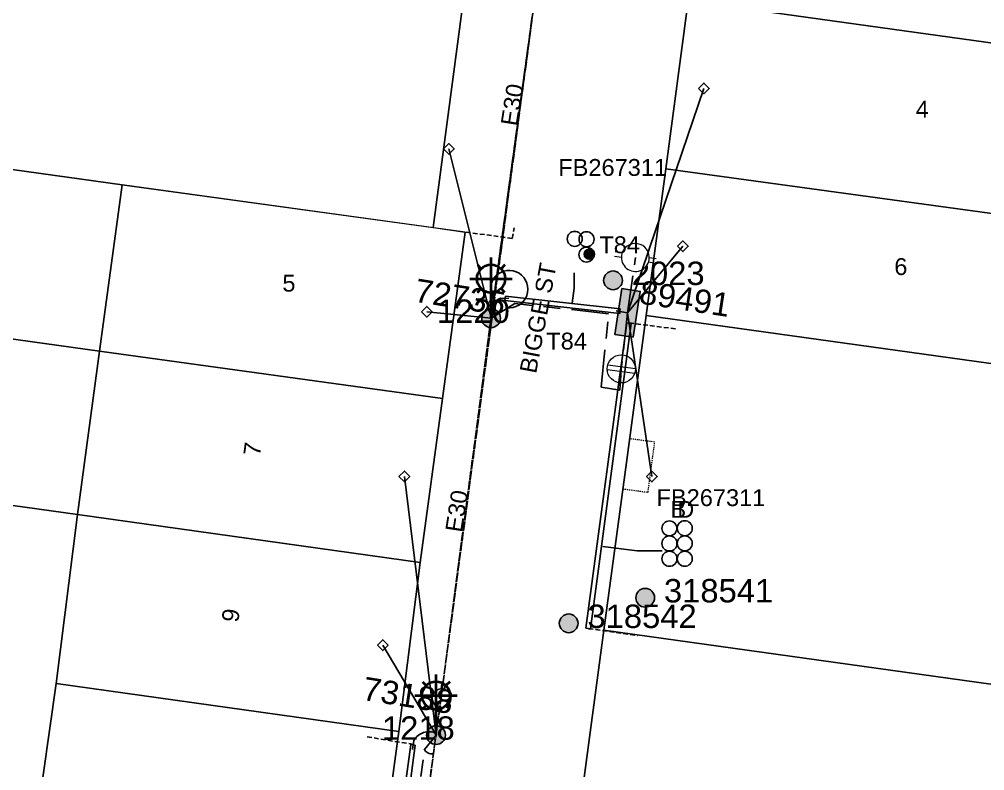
# Model space of a CAD drawing. Header units: metres. Extents: x 307881 to 309377, y 6244646 to 6245709.
# Drawn here: x 308426.6 to 308529.6, y 6245285.4 to 6245365.6 of the extents above; entities that cross this region are included whole.
import ezdxf
from ezdxf.enums import TextEntityAlignment as Align

# ---------------------------------------------------------------- set-up
doc = ezdxf.new("R2010")
doc.units = ezdxf.units.M
for name, pattern in [('Cable Exist OH', [1, 1, 0]), ('Cable Exist UG', [8.2, 4, -1.2, 1.8, -1.2]), ('DASHED', [0.75, 0.5, -0.25]), ('HIDDEN', [0.375, 0.25, -0.125]), ('HIDDEN2', [0.1875, 0.125, -0.0625])]:
    doc.linetypes.add(name, pattern=pattern)
doc.layers.get('0').update_dxf_attribs({"color": 6})
for name, color, linetype in [('_User Miscellaneous7', 7, 'Continuous'), ('Duct_SP_EXT', 7, 'Continuous'), ('Equip_LV_EXT', 7, 'Continuous'), ('Equip_SP_LV_EXT', 7, 'Continuous'), ('Equip_SP_SL_EXT', 7, 'Continuous'), ('Mains_HV_EXT', 7, 'Continuous'), ('Mains_LV_EXT', 7, 'Continuous'), ('Mains_SL_EXT', 7, 'Continuous'), ('Services_SP_EXT', 7, 'Continuous'), ('SupportsOH_SP_TR_HV_LV_SL_EXT', 7, 'Continuous'), ('SupportsUG_SP_LV_EXT', 7, 'Continuous'), ('Trench_SP_EXT', 7, 'Continuous')]:
    doc.layers.add(name, color=color, linetype=linetype)
for name, color, linetype, lineweight in [('Cadastre Buildings_SP_EXT', 9, 'Continuous', 5), ('Cadastre Land Parcels_SP_EXT', 9, 'Continuous', 5), ('Cadastre Other Property_SP_EXT', 9, 'HIDDEN', 5), ('Cadastre Roads_SP_EXT', 9, 'Continuous', 5)]:
    doc.layers.add(name, color=color, linetype=linetype, lineweight=lineweight)
doc.layers.add('UNKNOWN_FEATURES', color=1, linetype='DASHED', plot=False)
doc.styles.add('iecARIAL', font='arial.ttf', dxfattribs={"height": 2})
doc.styles.add('POLE_LABEL', font='arial.ttf')
doc.styles.get("Standard").update_dxf_attribs({"font": 'arial.ttf'})

# ---------------------------------------------------------------- blocks, each defined once
blk = doc.blocks.new('PILLAR_EXT')
blk.add_hatch(color=256).paths.add_polyline_path([(-2.475, 0.99), (-2.475, -0.99), (2.475, -0.99), (2.475, 0.99)])
blk.add_lwpolyline([(-2.475, -0.99), (2.475, -0.99), (2.475, 0.99), (-2.475, 0.99)], close=True)
at = {"style": 'iecARIAL', "flags": 8}
blk.add_attdef('ASSET_NUM', (1.5, 3.5), '', height=2.5, dxfattribs=at)
for tag, p, flags in [('OWNED_BY', (0, -0.2), 9), ('STATE', (0, -0.4), 9), ('SUPPORT_TYPE', (0, -0.6), 9), ('USAGE', (0, -0.8), 9), ('LEGEND', (0, -1), 9), ('LOCATION', (0, -1.2), 9), ('STREETNAME', (0, -1.8), 9), ('SUBURB', (0, -2), 1), ('NOTES', (0, -1.4), 9), ('PARENT', (0, -1.6), 9)]:
    blk.add_attdef(tag, p, '', height=0.2, dxfattribs=dict(flags=flags))
blk = doc.blocks.new('DUCT_EXT')
blk.add_circle((0, 0.8), 0.8)
at = {"flags": 1}
blk.add_attdef('Z', (0, 0), '', height=0.2, dxfattribs=at)
at = {"flags": 9}
for tag, p in [('DUCT_CODE', (0, 0)), ('XSECT_TYPE', (0, -0.2)), ('STATE', (0, -0.6)), ('FB_REFERENCE', (0, -0.4)), ('NOTES', (0, -0.8))]:
    blk.add_attdef(tag, text='', height=0.2, dxfattribs=at).set_placement(p, align=Align.MIDDLE_LEFT)
blk = doc.blocks.new('LV_OH_LINKS_OPEN_EXT')
for p, q in [((-0.17, 4.97), (-0.17, 5.46)), ((0.17, 4.97), (0.17, 5.46)), ((-0.17, 3), (-0.17, 2.5)), ((0.17, 3), (0.17, 2.5))]:
    blk.add_line(p, q)
blk.add_lwpolyline([(0, 2.99, 1), (0, 4.98, 1)], format="xyb", close=True)
at = {"flags": 9}
for tag, p in [('ACTUAL_STATUS', (0, 0)), ('CONSTRUCTED_VOLTAGE', (0, -0.2)), ('OPERATING_VOLTAGE', (0, -0.6)), ('ORIENTATION', (0, -0.8)), ('OWNED_BY', (0, -1)), ('NO_PHASES', (0, -0.4)), ('STATE', (0, -1.2)), ('SWITCH_TYPE', (0, -1.4)), ('USAGE', (0, -1.6)), ('LEGEND', (0, -1.8)), ('NOTES', (0, -2))]:
    blk.add_attdef(tag, text='', height=0.2, dxfattribs=at).set_placement(p, align=Align.MIDDLE_LEFT)
at = {"flags": 1}
blk.add_attdef('Z', (0, 0), '', height=0.2, dxfattribs=at)
blk = doc.blocks.new('SL_LANTERN_EXT')
at = {"lineweight": 40}
for p, q in [((0, 1.97), (0, 6.47)), ((-1.46, 5.68), (-1.06, 5.28)), ((1.46, 5.68), (1.06, 5.28)), ((-2.25, 4.22), (2.25, 4.22)), ((-1.46, 2.76), (-1.06, 3.16)), ((1.46, 2.76), (1.06, 3.16)), ((0, 0), (0, 2.72))]:
    blk.add_line(p, q, dxfattribs=at)
blk.add_circle((0, 4.22), 1.5, dxfattribs=at)
at = {"color": 7, "style": 'iecARIAL', "flags": 8}
blk.add_attdef('ASSET_NUM', (1.5, 1.5), '', height=2.5, dxfattribs=at)
for tag, p, height, flags in [('CONSTRUCTED_VOLTAGE', (0.98, -0.65), 0.2, 9), ('CONTROL_TYPE', (0.98, -0.85), 0.2, 9), ('LANTERN_PURPOSE', (0.98, -1.05), 0.2, 9), ('LNUMBER', (2.18, -3.25), 2.5, 8), ('OPERATING_VOLTAGE', (0.98, -1.65), 0.2, 9), ('ORIENTATION', (0.98, -1.85), 0.2, 9), ('OWNED_BY', (0.98, -2.05), 0.2, 9), ('STATE', (0.98, -2.25), 0.2, 9), ('LANTERN_TYPE', (0.98, -1.25), 0.2, 9), ('NO_PHASES', (0.98, -1.45), 0.2, 9), ('USAGE', (0.98, -2.45), 0.2, 9), ('CEXIST', (0.98, -2.65), 0.2, 9), ('CNEW', (0.98, -2.85), 0.2, 9), ('CNUMBER', (0.98, -3.05), 0.2, 9), ('CREMOVE', (0.98, -3.25), 0.2, 9), ('CREPLACE', (0.98, -3.45), 0.2, 9), ('LKINGHEIGHT', (0.98, -3.65), 0.2, 9), ('LBRACKET', (0.98, -3.85), 0.2, 9), ('LBRACKETVOCAB', (0.98, -4.05), 0.2, 9), ('LCATEGORY', (0.98, -4.25), 0.2, 9), ('LCHARGE1', (0.98, -4.45), 0.2, 9), ('LCHARGE1PERCENT', (0.98, -4.65), 0.2, 9), ('LCHARGE2', (0.98, -4.85), 0.2, 9), ('LCHARGE2PERCENT', (0.98, -5.05), 0.2, 9), ('LCHARGE3', (0.98, -5.25), 0.2, 9), ('LCHARGE3PERCENT', (0.98, -5.45), 0.2, 9), ('LEXIST', (0.98, -5.65), 0.2, 9), ('LLAMP', (0.98, -5.85), 0.2, 9), ('LLAMPVOCAB', (0.98, -6.05), 0.2, 9), ('LMAST', (0.98, -6.25), 0.2, 9), ('LMASTVOCAB', (0.98, -6.45), 0.2, 9), ('LNEW', (0.98, -6.65), 0.2, 9), ('LANTNUMBER', (0.98, -6.85), 0.2, 9), ('LOUTREACH', (0.98, -7.25), 0.2, 9), ('LOUTREACHVOCAB', (0.98, -7.45), 0.2, 9), ('LRATECODE', (0.98, -7.65), 0.2, 9), ('LREMOVE', (0.98, -7.85), 0.2, 9), ('LREPLACE', (0.98, -8.05), 0.2, 9), ('LTYPE', (0.98, -8.25), 0.2, 9), ('STREETNAME', (0.98, -9.25), 0.2, 9), ('SUBURB', (0.98, -9.45), 0.2, 1), ('LTYPEVOCAB', (0.98, -8.45), 0.2, 9), ('LEGEND', (0.98, -8.65), 0.2, 9), ('LOCATION', (0.98, -8.85), 0.2, 9), ('NOTES', (0.98, -9.05), 0.2, 9)]:
    blk.add_attdef(tag, p, '', height=height, dxfattribs=dict(flags=flags))
blk = doc.blocks.new('CCP_EXT')
at = {"flags": 9}
for tag, p in [('STATE', (0, -1.8)), ('USAGE', (0, -1.2)), ('LEGEND', (0, -1.4)), ('LIFE_SUPPORT', (0, -1.6)), ('NOTES', (0, -2))]:
    blk.add_attdef(tag, text='', height=0.2, dxfattribs=at).set_placement(p, align=Align.MIDDLE_LEFT)
blk.add_wipeout([(0, 0.57), (0.57, 0), (0, -0.57), (-0.57, 0)])
blk.add_lwpolyline([(-0.57, 0), (0, 0.57), (0.57, 0), (0, -0.57), (-0.57, 0)])
at = {"flags": 1}
blk.add_attdef('Z', (0, 0), '', height=0.2, dxfattribs=at)
at = {"flags": 9}
for tag, p in [('CCP_TYPE', (0, 0)), ('CONSTRUCTED_VOLTAGE', (0, -0.2)), ('OPERATING_VOLTAGE', (0, -0.6)), ('ORIENTATION', (0, -0.8)), ('OWNED_BY', (0, -1)), ('NO_PHASES', (0, -0.4))]:
    blk.add_attdef(tag, text='', height=0.2, dxfattribs=at).set_placement(p, align=Align.MIDDLE_LEFT)
blk = doc.blocks.new('POLE_EXT')
blk.add_hatch(color=256).paths.add_polyline_path([(-1, 0, 1), (1, 0, 1)])
blk.add_lwpolyline([(-1, 0, 1), (1, 0, 1)], format="xyb", close=True)
for tag, height, flags, p in [('pNumber', 2.5, 8, (-17.84, 2.07)), ('OWNED_BY', 0.2, 9, (1.35, -0.4)), ('SPECIAL_USE', 0.2, 9, (1.35, -0.8)), ('STATE', 0.2, 9, (1.35, -1)), ('PARENT', 0.2, 9, (1.35, -0.6)), ('cLV', 0.2, 9, (1.35, -1.4)), ('hDepth', 0.2, 9, (1.35, -1.6)), ('hDia', 0.2, 9, (1.35, -1.8)), ('cHV', 0.2, 9, (1.35, -2)), ('USAGE', 0.2, 9, (1.35, -1.2)), ('LBRACKET', 0.2, 9, (1.35, -2.2)), ('LExisting', 0.2, 9, (1.35, -2.4)), ('LANTNUMBER', 0.2, 9, (1.35, -2.6)), ('LOther', 0.2, 9, (1.35, -2.8)), ('LRemove', 0.2, 9, (1.35, -3)), ('cLinedev', 0.2, 9, (1.35, -3.4)), ('pExisting', 0.2, 9, (1.35, -3.8)), ('LEGEND', 0.2, 9, (1.35, -3.2)), ('LOCATION', 0.2, 9, (1.35, -3.6)), ('PFNUMBER', 0.2, 9, (1.35, -4)), ('NEWPFNUMBER', 0.2, 9, (1.35, -4.2)), ('pFooting', 0.2, 9, (1.35, -4.4)), ('pNew', 0.2, 9, (1.35, -4.6)), ('pRelocate', 0.2, 9, (1.35, -5)), ('pRemove', 0.2, 9, (1.35, -5.2)), ('pReplace', 0.2, 9, (1.35, -5.4)), ('pStay', 0.2, 9, (1.35, -5.6)), ('pType', 0.2, 9, (1.35, -5.8)), ('cspan', 0.2, 9, (1.35, -6)), ('STREETNAME', 0.2, 9, (1.35, -6.2)), ('SUBURB', 0.2, 9, (1.35, -6.4)), ('OPERATED_BY', 0.2, 9, (1.36, -7.01)), ('NOTES', 0.2, 9, (1.35, -6.6)), ('MAINTAINED_BY', 0.2, 9, (1.36, -6.81))]:
    blk.add_attdef(tag, text='', height=height, dxfattribs=dict(flags=flags)).set_placement(p, align=Align.MIDDLE_LEFT)
at = {"style": 'POLE_LABEL'}
for tag, height, flags, p in [('ASSET_NUM', 2.5, 8, (2, 2)), ('STRUCTURE_PLANT_NUMBER', 0.2, 9, (1.35, 0.03)), ('STREET_CODE', 0.2, 9, (1.35, -0.2))]:
    blk.add_attdef(tag, text='', height=height, dxfattribs=dict(at, flags=flags)).set_placement(p, align=Align.MIDDLE_LEFT)
at = {"flags": 1}
blk.add_attdef('Z', (1.35, -7.33), '', height=0.2, dxfattribs=at)
blk = doc.blocks.new('LV_UG_LINKS_OPEN_EXT')
at = {"lineweight": 20}
for p, q in [((-0.25, 1.47), (-0.25, 2.22)), ((0.25, 1.47), (0.25, 2.22)), ((-0.25, -1.47), (-0.25, -2.22)), ((0.25, -1.47), (0.25, -2.22))]:
    blk.add_line(p, q, dxfattribs=at)
at = {"flags": 9}
for tag, p in [('ACTUAL_STATUS', (0, 0)), ('CONSTRUCTED_VOLTAGE', (0, -0.2)), ('OPERATING_VOLTAGE', (0, -0.6)), ('ORIENTATION', (0, -0.8)), ('STATE', (0, -1)), ('NO_PHASES', (0, -0.4)), ('SWITCH_TYPE', (0, -1.2)), ('USAGE', (0, -1.4)), ('NOTES', (0, -1.6))]:
    blk.add_attdef(tag, text='', height=0.2, dxfattribs=at).set_placement(p, align=Align.MIDDLE_LEFT)
at = {"flags": 1}
blk.add_attdef('Z', (0, 0), '', height=0.2, dxfattribs=at)
blk.add_wipeout([(-0.25, 1.47), (-0.43, 1.43), (-0.61, 1.36), (-0.77, 1.28), (-0.93, 1.17), (-1.07, 1.05), (-1.19, 0.9), (-1.29, 0.75), (-1.38, 0.58), (-1.44, 0.4), (-1.48, 0.22), (-1.49, 0.03), (-1.49, -0.16), (-1.45, -0.34), (-1.4, -0.52), (-1.32, -0.69), (-1.23, -0.85), (-1.11, -1), (-0.98, -1.13), (-0.83, -1.24), (-0.66, -1.34), (-0.49, -1.41), (-0.31, -1.46), (-0.13, -1.49), (0.06, -1.49), (0.25, -1.47), (0.43, -1.43), (0.61, -1.36), (0.77, -1.28), (0.93, -1.17), (1.07, -1.05), (1.19, -0.9), (1.29, -0.75), (1.38, -0.58), (1.44, -0.4), (1.48, -0.22), (1.49, -0.03), (1.49, 0.16), (1.45, 0.34), (1.4, 0.52), (1.32, 0.69), (1.23, 0.85), (1.11, 1), (0.98, 1.13), (0.83, 1.24), (0.66, 1.34), (0.49, 1.41), (0.31, 1.46), (0.13, 1.49), (-0.06, 1.49)])
at = {"lineweight": 20}
blk.add_lwpolyline([(0, -1.49, 1), (0, 1.49, 1)], format="xyb", close=True, dxfattribs=at)
blk = doc.blocks.new('LV_UG_LINKS_CLOSED_EXT')
blk.add_wipeout([(-1.06, 1.06), (-1.18, 0.92), (-1.29, 0.76), (-1.37, 0.59), (-1.43, 0.42), (-1.48, 0.23), (-1.49, 0.05), (-1.49, -0.14), (-1.46, -0.33), (-1.41, -0.51), (-1.33, -0.68), (-1.24, -0.84), (-1.12, -0.99), (-0.99, -1.12), (-0.84, -1.24), (-0.68, -1.33), (-0.51, -1.41), (-0.33, -1.46), (-0.14, -1.49), (0.05, -1.49), (0.23, -1.48), (0.42, -1.43), (0.59, -1.37), (0.76, -1.29), (0.92, -1.18), (1.06, -1.06), (1.18, -0.92), (1.29, -0.76), (1.37, -0.59), (1.43, -0.42), (1.48, -0.23), (1.49, -0.05), (1.49, 0.14), (1.46, 0.33), (1.41, 0.51), (1.33, 0.68), (1.24, 0.84), (1.12, 0.99), (0.99, 1.12), (0.84, 1.24), (0.68, 1.33), (0.51, 1.41), (0.33, 1.46), (0.14, 1.49), (-0.05, 1.49), (-0.23, 1.48), (-0.42, 1.43), (-0.59, 1.37), (-0.76, 1.29), (-0.92, 1.18)])
at = {"lineweight": 20}
for p, q in [((-0.25, -1.48), (-0.25, 1.48)), ((0.25, -1.48), (0.25, 1.48))]:
    blk.add_line(p, q, dxfattribs=at)
blk.add_circle((0, 0), 1.5, dxfattribs=at)
at = {"flags": 9}
for tag, p in [('ACTUAL_STATUS', (0, 0)), ('CONSTRUCTED_VOLTAGE', (0, -0.2)), ('OPERATING_VOLTAGE', (0, -0.6)), ('ORIENTATION', (0, -0.8)), ('STATE', (0, -1)), ('NO_PHASES', (0, -0.4)), ('SWITCH_TYPE', (0, -1.2)), ('USAGE', (0, -1.4)), ('NOTES', (0, -1.6))]:
    blk.add_attdef(tag, text='', height=0.2, dxfattribs=at).set_placement(p, align=Align.MIDDLE_LEFT)
at = {"flags": 1}
blk.add_attdef('Z', (0, 0), '', height=0.2, dxfattribs=at)
blk = doc.blocks.new('CABLE_LARGE_EXT')
h = blk.add_hatch(color=256)
edge = h.paths.add_edge_path()
edge.add_arc((0, 0.55), 0.55, 0, 360)
blk.add_circle((0, 0.55), 0.55)
at = {"flags": 1}
blk.add_attdef('Z', (0, 0), '', height=0.2, dxfattribs=at)
at = {"flags": 9}
for tag, p in [('COND_CODE', (0, 0)), ('STATE', (0, -0.4)), ('XSECT_SIZE', (0, -0.6)), ('FB_REFERENCE', (0, -0.2)), ('NOTES', (0, -0.8))]:
    blk.add_attdef(tag, text='', height=0.2, dxfattribs=at).set_placement(p, align=Align.MIDDLE_LEFT)

msp = doc.modelspace()

# ---------------------------------------------------------------- linework, layer by layer
at = {"layer": '_User Miscellaneous7'}
for points in [[(308485.79, 6245338.5), (308485.79, 6245336.89), (308485.58, 6245335.29)], [(308495.2, 6245308.83), (308492.51, 6245308.83), (308488.87, 6245309.3)]]:
    msp.add_lwpolyline(points, dxfattribs=at)
at = {"layer": 'Cadastre Buildings_SP_EXT', "linetype": 'Continuous'}
for points in [[(308551.13, 6245376.59), (308546.29, 6245377.26), (308527.66, 6245379.82), (308525.88, 6245403.98), (308506.84, 6245402.48), (308502.06, 6245398), (308500.13, 6245383.6), (308497.98, 6245367.55), (308548.9, 6245360.47), (308551.13, 6245376.59)], [(308390.98, 6245279.58), (308416.99, 6245281.5), (308428.47, 6245279.89), (308430.54, 6245294.69), (308432.83, 6245312.71), (308396.03, 6245317.85), (308393.7, 6245300.19), (308390.98, 6245279.58)]]:
    msp.add_lwpolyline(points, close=True, dxfattribs=at)
msp.add_lwpolyline([(308464.36, 6245269.29), (308467.11, 6245289.58), (308430.54, 6245294.69), (308428.47, 6245279.89)], dxfattribs=at)
at = {"layer": 'Cadastre Land Parcels_SP_EXT', "linetype": 'Continuous'}
for points in [[(308548.9, 6245360.47), (308497.98, 6245367.54), (308495.58, 6245349.61), (308546.46, 6245342.65), (308548.9, 6245360.47)], [(308437.61, 6245347.92), (308400.84, 6245353.04), (308398.42, 6245335.27), (308435.19, 6245330.16), (308437.61, 6245347.92)], [(308546.46, 6245342.65), (308495.58, 6245349.61), (308493.49, 6245333.96), (308544.29, 6245326.88), (308546.46, 6245342.65)], [(308474.17, 6245342.87), (308437.61, 6245347.92), (308435.19, 6245330.16), (308471.75, 6245325.12), (308474.17, 6245342.87)], [(308432.83, 6245312.71), (308435.19, 6245330.16), (308398.42, 6245335.27), (308396.03, 6245317.85), (308432.83, 6245312.71)], [(308471.75, 6245325.12), (308435.19, 6245330.16), (308432.83, 6245312.71), (308469.38, 6245307.6), (308471.75, 6245325.12)], [(308467.11, 6245289.58), (308469.38, 6245307.6), (308432.83, 6245312.71), (308430.54, 6245294.69), (308467.11, 6245289.58)]]:
    msp.add_lwpolyline(points, close=True, dxfattribs=at)
msp.add_lwpolyline([(308539.68, 6245293.31), (308488.98, 6245300.37), (308486.52, 6245281.98)], dxfattribs=at)
at = {"layer": 'Duct_SP_EXT'}
for p, q in [((308478.41, 6245335.56), (308478.44, 6245335.8)), ((308490.66, 6245334.18), (308478.41, 6245335.56)), ((308478.47, 6245336.04), (308478.44, 6245335.8)), ((308490.71, 6245334.66), (308478.47, 6245336.04)), ((308490.71, 6245334.66), (308490.68, 6245334.42)), ((308490.66, 6245334.18), (308490.68, 6245334.42)), ((308491.42, 6245333.17), (308491.66, 6245333.13)), ((308491.9, 6245333.1), (308491.66, 6245333.13)), ((308487.06, 6245300.6), (308487.3, 6245300.57)), ((308487.54, 6245300.54), (308487.3, 6245300.57)), ((308468.39, 6245288.17), (308465.79, 6245269.17)), ((308468.39, 6245288.17), (308468.62, 6245288.14)), ((308468.86, 6245288.11), (308466.26, 6245269.1)), ((308468.86, 6245288.11), (308468.62, 6245288.14))]:
    msp.add_line(p, q, dxfattribs=at)
at = {"layer": 'Mains_HV_EXT', "linetype": 'Cable Exist OH'}
msp.add_lwpolyline([(308464.03, 6245237.7), (308471.05, 6245289.1)], dxfattribs=at)
at = {"layer": 'Mains_HV_EXT', "linetype": 'Cable Exist UG'}
msp.add_lwpolyline([(308468.75, 6245279.62), (308469.84, 6245287.63), (308471.07, 6245289.18)], dxfattribs=at)
at = {"layer": 'Mains_HV_EXT', "linetype": 'Continuous'}
msp.add_lwpolyline([(308469.8, 6245287.73, 0.354649), (308470.79, 6245287.19)], format="xyb", dxfattribs=at)
at = {"layer": 'Mains_LV_EXT', "linetype": 'Cable Exist OH'}
for points in [[(308476.94, 6245333.67), (308482.37, 6245373.48)], [(308464.03, 6245237.7), (308471.07, 6245289.18)]]:
    msp.add_lwpolyline(points, dxfattribs=at)
at = {"layer": 'Mains_LV_EXT', "linetype": 'Continuous'}
msp.add_lwpolyline([(308478.59, 6245334.79, 4.709999), (308477.21, 6245335.65)], format="xyb", dxfattribs=at)
at = {"layer": 'Mains_SL_EXT', "linetype": 'Cable Exist OH'}
for points in [[(308482.37, 6245373.48), (308476.94, 6245333.67)], [(308464.03, 6245237.7), (308471.07, 6245289.18)]]:
    msp.add_lwpolyline(points, dxfattribs=at)
at = {"layer": 'Trench_SP_EXT', "linetype": 'Cable Exist UG'}
for points in [[(308478.83, 6245335.76), (308477.94, 6245335.8), (308477.94, 6245335.8, 0.391529), (308476.97, 6245333.79)], [(308468.56, 6245287.65), (308468.71, 6245288.6), (308468.71, 6245288.6, -0.394203), (308471.09, 6245289.36)]]:
    msp.add_lwpolyline(points, format="xyb", dxfattribs=at)
msp.add_lwpolyline([(308490.3, 6245334.46), (308491.5, 6245334.23)], dxfattribs=at)
at = {"layer": 'UNKNOWN_FEATURES'}
for points in [[(308479.2, 6245342.19), (308474.27, 6245342.85)], [(308479.2, 6245342.19), (308479.39, 6245343.3)], [(308491.66, 6245333.16), (308496.62, 6245332.54)], [(308487.33, 6245300.54), (308492.57, 6245299.81)], [(308468.65, 6245288.19), (308463.69, 6245289)]]:
    msp.add_lwpolyline(points, dxfattribs=at)

# ---------------------------------------------------------------- block references
at = {"layer": '_User Miscellaneous7'}
for name, p in [('DUCT_EXT', (308485.86, 6245341.34)), ('DUCT_EXT', (308487.12, 6245341.3)), ('DUCT_EXT', (308487.11, 6245339.66)), ('CABLE_LARGE_EXT', (308487.43, 6245339.96)), ('DUCT_EXT', (308495.96, 6245310.44)), ('DUCT_EXT', (308497.6, 6245310.46)), ('DUCT_EXT', (308495.97, 6245308.83)), ('DUCT_EXT', (308497.6, 6245308.84)), ('DUCT_EXT', (308495.97, 6245307.2)), ('DUCT_EXT', (308497.6, 6245307.2))]:
    msp.add_blockref(name, p, dxfattribs=at)
at = {"layer": 'Equip_SP_LV_EXT', "rotation": 351.58905970054}
msp.add_blockref('LV_OH_LINKS_OPEN_EXT', (308471.07, 6245289.18), dxfattribs=at)
at = {"layer": 'Equip_SP_SL_EXT'}
ref = msp.add_blockref('SL_LANTERN_EXT', (308476.94, 6245333.67), dxfattribs=at)
ref.add_attrib('ASSET_NUM', '72735', dxfattribs={"layer": '0', "height": 2.5, "rotation": 351.0256, "style": 'iecARIAL'}).set_placement((308478.44, 6245335.17), align=Align.MIDDLE_RIGHT)
ref = msp.add_blockref('SL_LANTERN_EXT', (308471.07, 6245289.18), dxfattribs=at)
ref.add_attrib('ASSET_NUM', '73188', dxfattribs={"layer": '0', "height": 2.5, "rotation": 350.8979, "style": 'iecARIAL'}).set_placement((308472.57, 6245290.68), align=Align.BOTTOM_RIGHT)
at = {"layer": 'Services_SP_EXT'}
for p in [(308472.44, 6245351.74), (308494.1, 6245316.77)]:
    msp.add_blockref('CCP_EXT', p, dxfattribs=at)
at = {"layer": 'SupportsOH_SP_TR_HV_LV_SL_EXT'}
ref = msp.add_blockref('POLE_EXT', (308489.95, 6245337.71), dxfattribs=at)
ref.add_attrib('ASSET_NUM', '2023', dxfattribs={"layer": '0', "height": 2.5, "style": 'POLE_LABEL'}).set_placement((308491.95, 6245338.46), align=Align.MIDDLE_LEFT)
ref = msp.add_blockref('POLE_EXT', (308476.94, 6245333.67), dxfattribs=at)
ref.add_attrib('ASSET_NUM', '1220', dxfattribs={"layer": '0', "height": 2.5, "rotation": 0.0344, "style": 'POLE_LABEL'}).set_placement((308478.94, 6245334.42), align=Align.MIDDLE_RIGHT)
ref = msp.add_blockref('POLE_EXT', (308493.38, 6245303.84), dxfattribs=at)
ref.add_attrib('ASSET_NUM', '318541', dxfattribs={"layer": '0', "height": 2.5, "style": 'POLE_LABEL'}).set_placement((308495.38, 6245304.59), align=Align.MIDDLE_LEFT)
ref = msp.add_blockref('POLE_EXT', (308485.22, 6245301.11), dxfattribs=at)
ref.add_attrib('ASSET_NUM', '318542', dxfattribs={"layer": '0', "height": 2.5, "style": 'POLE_LABEL'}).set_placement((308487.22, 6245301.86), align=Align.MIDDLE_LEFT)
ref = msp.add_blockref('POLE_EXT', (308471.07, 6245289.18), dxfattribs=at)
ref.add_attrib('ASSET_NUM', '1218', dxfattribs={"layer": '0', "height": 2.5, "rotation": 0.0191, "style": 'POLE_LABEL'}).set_placement((308473.07, 6245289.93), align=Align.MIDDLE_RIGHT)
at = {"layer": 'SupportsUG_SP_LV_EXT'}
ref = msp.add_blockref('PILLAR_EXT', (308491.5, 6245334.23), dxfattribs=dict(at, rotation=81.4027513790072))
ref.add_attrib('ASSET_NUM', '89491', dxfattribs={"layer": '0', "height": 2.5, "rotation": 351.3664, "style": 'iecARIAL'}).set_placement((308493, 6245337.73), align=Align.TOP_LEFT)

# ---------------------------------------------------------------- texts
at = {"layer": '_User Miscellaneous7'}
for rotation, p in [(81.1483, (308479.73, 6245354.1)), (81.1744, (308473.82, 6245310.74))]:
    msp.add_text('E30', height=1.8, rotation=rotation, dxfattribs=at).set_placement(p)
for s, p in [('FB267311', (308484.11, 6245348.86)), ('T84', (308482.83, 6245330.33)), ('FB267311', (308494.59, 6245313.62)), ('B', (308496.07, 6245312.38)), ('D', (308496.8, 6245312.38))]:
    msp.add_text(s, height=1.8, dxfattribs=at).set_placement(p)
at = {"layer": 'Cadastre Land Parcels_SP_EXT'}
for s, p in [('4', (308522.23, 6245355.07)), ('6', (308519.95, 6245338.28)), ('5', (308454.68, 6245336.51))]:
    msp.add_text(s, height=1.8, dxfattribs=at).set_placement(p)
for s, rotation, p in [('7', 82.2603, (308452.29, 6245318.9)), ('9', 82.259, (308449.97, 6245301.15))]:
    msp.add_text(s, height=1.8, rotation=rotation, dxfattribs=at).set_placement(p)
at = {"layer": 'Cadastre Roads_SP_EXT'}
msp.add_text('BIGGE ST', height=1.8, rotation=79.3553, dxfattribs=at).set_placement((308481.74, 6245327.69))

# ---------------------------------------------------------------- next in the draw order: block references
at = {"layer": 'Services_SP_EXT'}
for p in [(308499.65, 6245358.2), (308472.44, 6245351.74), (308497.4, 6245341.35), (308470.08, 6245334.36), (308467.69, 6245316.78), (308494.1, 6245316.77), (308465.38, 6245298.78)]:
    msp.add_blockref('CCP_EXT', p, dxfattribs=at)

# ---------------------------------------------------------------- next in the draw order: linework, layer by layer
at = {"layer": 'Cadastre Buildings_SP_EXT', "linetype": 'Continuous'}
msp.add_lwpolyline([(308403.17, 6245370.1), (308400.84, 6245353.04), (308437.61, 6245347.92), (308470.75, 6245343.34), (308478.03, 6245398.06)], dxfattribs=at)
msp.add_lwpolyline([(308544.29, 6245326.88), (308493.49, 6245333.96), (308491.38, 6245318.27), (308488.98, 6245300.37), (308539.68, 6245293.31), (308542.15, 6245311.21), (308544.29, 6245326.88)], close=True, dxfattribs=at)
at = {"layer": 'Cadastre Other Property_SP_EXT', "linetype": 'HIDDEN2'}
msp.add_lwpolyline([(308491, 6245315.46), (308493.68, 6245315.1), (308494.4, 6245320.45), (308491.72, 6245320.81), (308491, 6245315.46)], close=True, dxfattribs=at)
at = {"layer": 'Services_SP_EXT'}
msp.add_lwpolyline([(308476.94, 6245333.67), (308472.44, 6245351.74)], dxfattribs=at)

# ---------------------------------------------------------------- next in the draw order: block references
for p in [(308499.65, 6245358.2), (308497.4, 6245341.35), (308470.08, 6245334.36), (308467.69, 6245316.78), (308465.38, 6245298.78)]:
    msp.add_blockref('CCP_EXT', p, dxfattribs=at)

# ---------------------------------------------------------------- next in the draw order: linework, layer by layer
at = {"layer": 'Cadastre Roads_SP_EXT', "linetype": 'Continuous'}
msp.add_lwpolyline([(308486.52, 6245281.98), (308488.98, 6245300.37), (308491.38, 6245318.27), (308493.49, 6245333.96), (308495.58, 6245349.61), (308497.98, 6245367.55), (308500.13, 6245383.6), (308502.53, 6245401.47), (308493.89, 6245400.21), (308481.75, 6245398.44), (308478.03, 6245398.06), (308470.75, 6245343.34), (308474.17, 6245342.87), (308471.75, 6245325.12), (308469.38, 6245307.6), (308467.11, 6245289.58), (308464.36, 6245269.29), (308461.9, 6245251.22), (308473.65, 6245249.75), (308482.06, 6245248.69), (308486.52, 6245281.98)], close=True, dxfattribs=at)
at = {"layer": 'Mains_HV_EXT', "linetype": 'Cable Exist OH'}
msp.add_lwpolyline([(308471.05, 6245289.1), (308471.07, 6245289.18), (308482.37, 6245373.48)], dxfattribs=at)
at = {"layer": 'Mains_LV_EXT', "linetype": 'Cable Exist OH'}
msp.add_lwpolyline([(308471.07, 6245289.18), (308476.94, 6245333.67)], dxfattribs=at)
at = {"layer": 'Mains_SL_EXT', "linetype": 'Cable Exist OH'}
msp.add_lwpolyline([(308471.07, 6245289.18), (308476.94, 6245333.67)], dxfattribs=at)
at = {"layer": 'Services_SP_EXT'}
for points in [[(308476.94, 6245333.67), (308470.08, 6245334.36)], [(308471.07, 6245289.18), (308467.69, 6245316.78)], [(308471.07, 6245289.18), (308465.38, 6245298.78)]]:
    msp.add_lwpolyline(points, dxfattribs=at)

# ---------------------------------------------------------------- next in the draw order: block references
at = {"layer": 'Equip_LV_EXT'}
for name, p, rotation in [('LV_UG_LINKS_OPEN_EXT', (308492.33, 6245340.15), 80.9385646192693), ('LV_UG_LINKS_CLOSED_EXT', (308490.83, 6245328.26), 262.3633471137401)]:
    msp.add_blockref(name, p, dxfattribs=dict(at, rotation=rotation))

# ---------------------------------------------------------------- next in the draw order: linework, layer by layer
at = {"layer": 'Duct_SP_EXT'}
for p, q in [((308487.06, 6245300.6), (308491.42, 6245333.17)), ((308487.54, 6245300.54), (308491.9, 6245333.1))]:
    msp.add_line(p, q, dxfattribs=at)
at = {"layer": 'Mains_LV_EXT', "linetype": 'Cable Exist UG'}
for points in [[(308491.5, 6245334.23), (308492.33, 6245340.15)], [(308490.83, 6245328.26), (308490.68, 6245325.98), (308488.67, 6245326.33), (308489.48, 6245334.15), (308479.46, 6245335.25), (308476.94, 6245333.67)], [(308491.5, 6245334.23), (308490.83, 6245328.26)]]:
    msp.add_lwpolyline(points, dxfattribs=at)
at = {"layer": 'Services_SP_EXT'}
for points in [[(308499.65, 6245358.2), (308491.5, 6245334.23)], [(308497.4, 6245341.35), (308491.5, 6245334.23)], [(308494.1, 6245316.77), (308491.5, 6245334.23)]]:
    msp.add_lwpolyline(points, dxfattribs=at)

# ---------------------------------------------------------------- next in the draw order: texts
at = {"layer": '_User Miscellaneous7'}
msp.add_text('T84', height=1.8, dxfattribs=at).set_placement((308488.49, 6245340.61))

doc.saveas('drawing.dxf')
